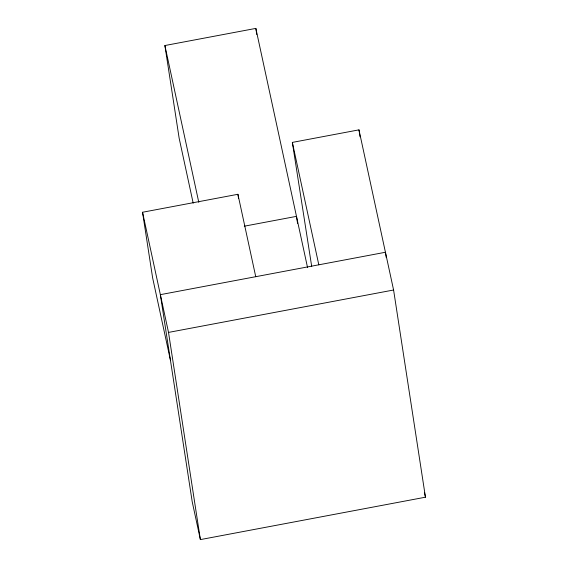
<?xml version="1.0" encoding="UTF-8"?>
<svg xmlns="http://www.w3.org/2000/svg" width="568" height="568" viewBox="0 0 568 568"><rect width="100%" height="100%" fill="white"/><g stroke="black" fill="none" stroke-linecap="round" stroke-linejoin="round"><path stroke-width="0.85" d="M193.191 203.159L179.147 138.194L164.89 45.532L255.841 28.4L307.529 267.464M311.676 266.314L292.35 142.405L358.969 129.859L393.589 290.007L425.46 497.199L200.39 539.6L192.225 501.856L160.353 294.664L385.431 252.263L386.24 257.51M170.45 360.261L152.629 277.851L142.54 212.254L237.921 194.284L255.742 276.694M244.29 226.192L296.475 216.358L297.554 223.352M200.39 539.6L168.518 332.415L393.589 290.007M424.537 492.903L425.46 497.199M292.35 142.405L318.811 264.816M164.89 45.532L198.786 202.307M142.54 212.254L168.518 332.415M358.969 129.859L360.041 136.838M255.841 28.4L256.779 34.52M237.921 194.284L238.595 198.658"/></g></svg>
